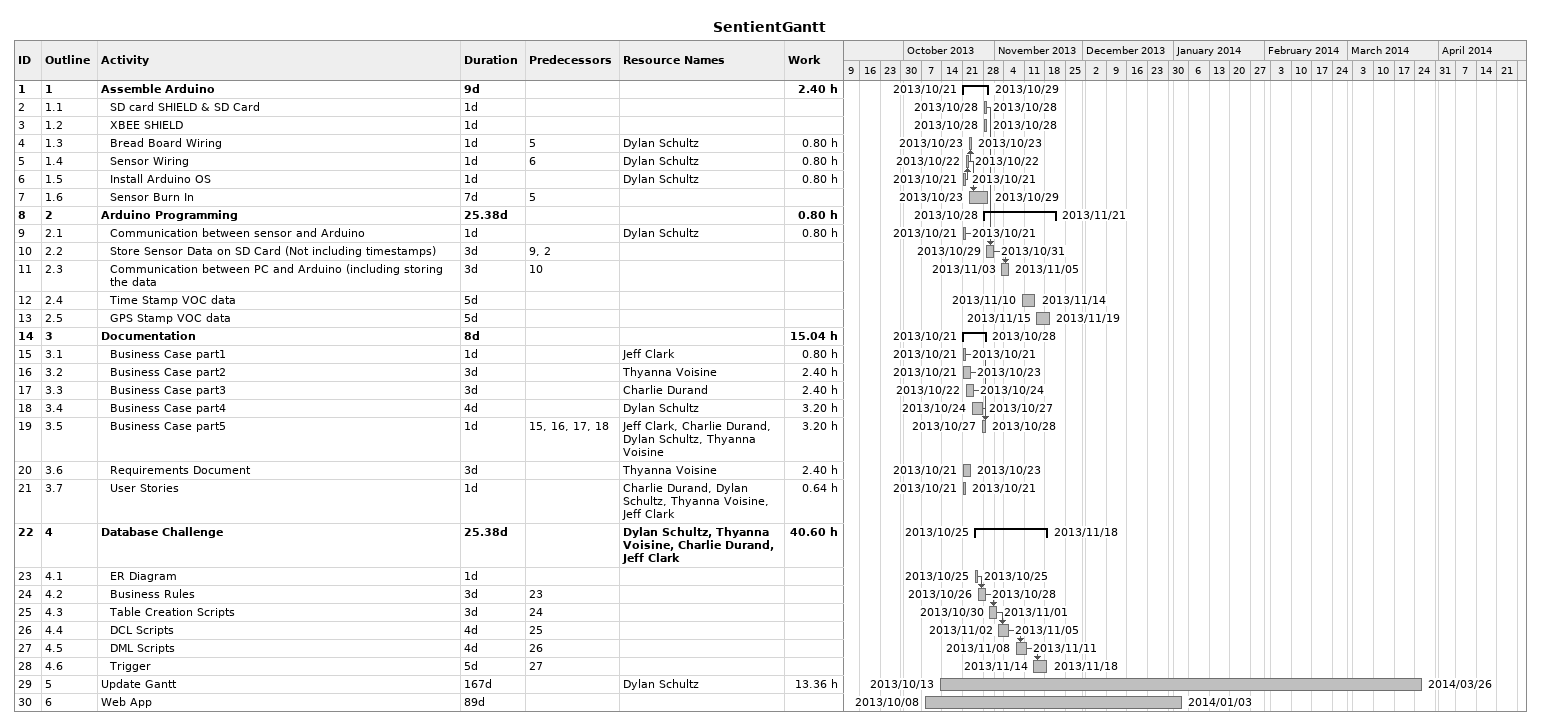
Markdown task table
SentientGantt

| ID | WBS | Task | Duration | Start | Finish | Predecessors | Resources | Work (h) |
|---|---|---|---|---|---|---|---|---|
| 1 | 1 | **Assemble Arduino** | 9d | 2013-10-21 | 2013-10-29 |  |  | 2.40 |
| 2 | 1.1 | SD card SHIELD & SD Card | 1d | 2013-10-28 | 2013-10-28 |  |  |  |
| 3 | 1.2 | XBEE SHIELD | 1d | 2013-10-28 | 2013-10-28 |  |  |  |
| 4 | 1.3 | Bread Board Wiring | 1d | 2013-10-23 | 2013-10-23 | 5 | Dylan Schultz | 0.80 |
| 5 | 1.4 | Sensor Wiring | 1d | 2013-10-22 | 2013-10-22 | 6 | Dylan Schultz | 0.80 |
| 6 | 1.5 | Install Arduino OS | 1d | 2013-10-21 | 2013-10-21 |  | Dylan Schultz | 0.80 |
| 7 | 1.6 | Sensor Burn In | 7d | 2013-10-23 | 2013-10-29 | 5 |  |  |
| 8 | 2 | **Arduino Programming** | 25.38d | 2013-10-28 | 2013-11-21 |  |  | 0.80 |
| 9 | 2.1 | Communication between sensor and Arduino | 1d | 2013-10-21 | 2013-10-21 |  | Dylan Schultz | 0.80 |
| 10 | 2.2 | Store Sensor Data on SD Card (Not including timestamps) | 3d | 2013-10-29 | 2013-10-31 | 9, 2 |  |  |
| 11 | 2.3 | Communication between PC and Arduino (including storing the data | 3d | 2013-11-03 | 2013-11-05 | 10 |  |  |
| 12 | 2.4 | Time Stamp VOC data | 5d | 2013-11-10 | 2013-11-14 |  |  |  |
| 13 | 2.5 | GPS Stamp VOC data | 5d | 2013-11-15 | 2013-11-19 |  |  |  |
| 14 | 3 | **Documentation** | 8d | 2013-10-21 | 2013-10-28 |  |  | 15.04 |
| 15 | 3.1 | Business Case part1 | 1d | 2013-10-21 | 2013-10-21 |  | Jeff Clark | 0.80 |
| 16 | 3.2 | Business Case part2 | 3d | 2013-10-21 | 2013-10-23 |  | Thyanna Voisine | 2.40 |
| 17 | 3.3 | Business Case part3 | 3d | 2013-10-22 | 2013-10-24 |  | Charlie Durand | 2.40 |
| 18 | 3.4 | Business Case part4 | 4d | 2013-10-24 | 2013-10-27 |  | Dylan Schultz | 3.20 |
| 19 | 3.5 | Business Case part5 | 1d | 2013-10-27 | 2013-10-28 | 15, 16, 17, 18 | Jeff Clark, Charlie Durand, Dylan Schultz, Thyanna Voisine | 3.20 |
| 20 | 3.6 | Requirements Document | 3d | 2013-10-21 | 2013-10-23 |  | Thyanna Voisine | 2.40 |
| 21 | 3.7 | User Stories | 1d | 2013-10-21 | 2013-10-21 |  | Charlie Durand, Dylan Schultz, Thyanna Voisine, Jeff Clark | 0.64 |
| 22 | 4 | **Database Challenge** | 25.38d | 2013-10-25 | 2013-11-18 |  | Dylan Schultz, Thyanna Voisine, Charlie Durand, Jeff Clark | 40.60 |
| 23 | 4.1 | ER Diagram | 1d | 2013-10-25 | 2013-10-25 |  |  |  |
| 24 | 4.2 | Business Rules | 3d | 2013-10-26 | 2013-10-28 | 23 |  |  |
| 25 | 4.3 | Table Creation Scripts | 3d | 2013-10-30 | 2013-11-01 | 24 |  |  |
| 26 | 4.4 | DCL Scripts | 4d | 2013-11-02 | 2013-11-05 | 25 |  |  |
| 27 | 4.5 | DML Scripts | 4d | 2013-11-08 | 2013-11-11 | 26 |  |  |
| 28 | 4.6 | Trigger | 5d | 2013-11-14 | 2013-11-18 | 27 |  |  |
| 29 | 5 | Update Gantt | 167d | 2013-10-13 | 2014-03-26 |  | Dylan Schultz | 13.36 |
| 30 | 6 | Web App | 89d | 2013-10-08 | 2014-01-03 |  |  |  |
